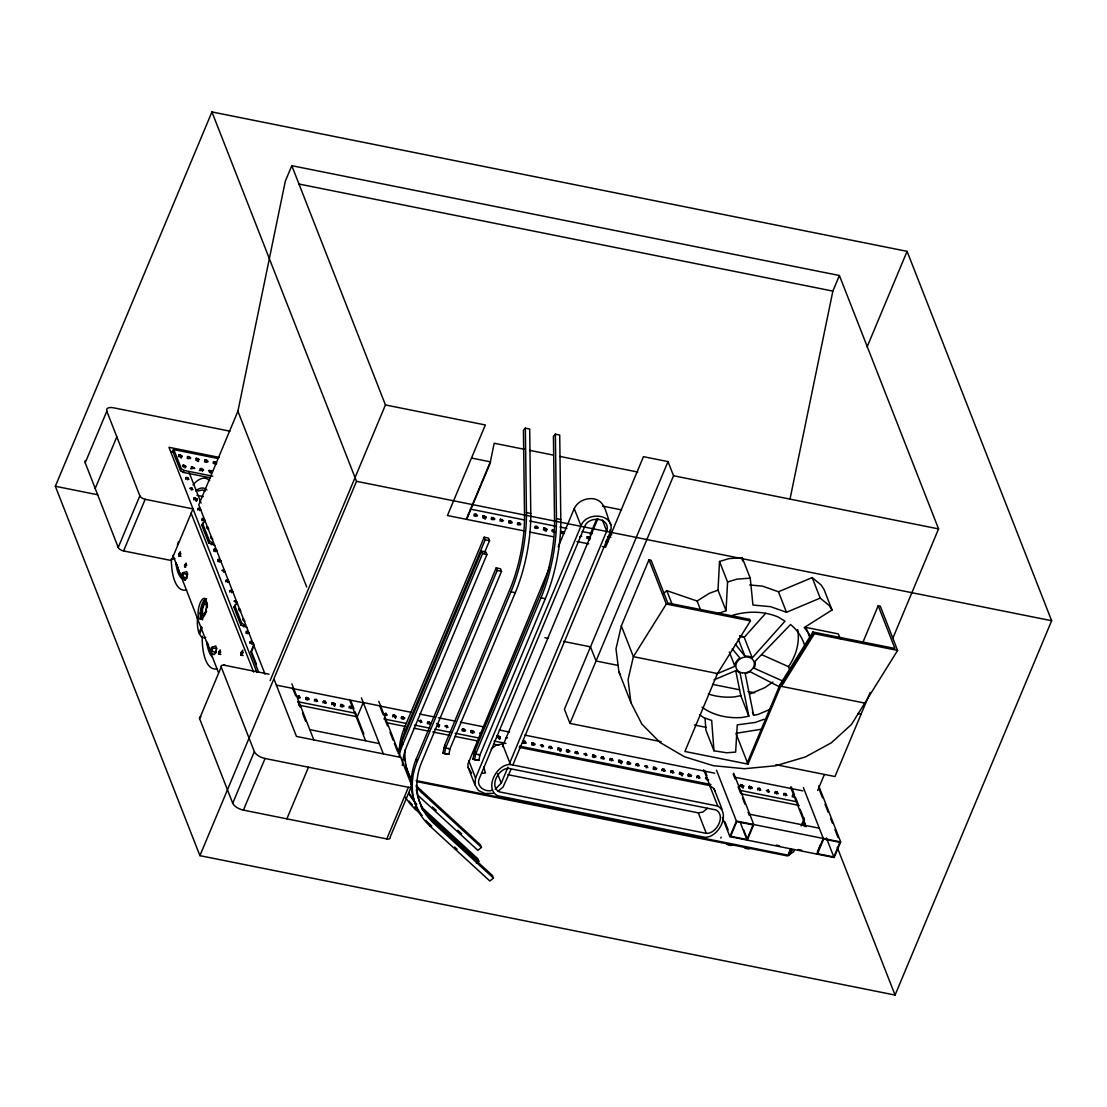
<?xml version="1.0" encoding="UTF-8"?>
<svg xmlns="http://www.w3.org/2000/svg" width="1107" height="1107" viewBox="0 0 1107 1107"><rect width="100%" height="100%" fill="white"/><g stroke="black" fill="none" stroke-linecap="round" stroke-linejoin="round"><path stroke-width="1.5" d="M201.183 618.149L201.861 610.331M717.322 613.859L726.054 610.677L718.014 590.156L719.522 561.47L728.89 558.634L742.202 557.624L750.242 578.145L752.954 605.045L770.583 606.678L786.482 612.282L820.218 598.112L829.143 605.487L832.049 609.971L804.249 627.558L808.926 633.633L810.047 636.802M726.054 610.677L727.562 581.991L719.522 561.47M187.457 479.788L187.678 477.56L185.755 478.072L188.91 479.442L187.678 477.56M191.469 490.055L191.691 487.813L189.767 488.339L192.922 489.709L191.691 487.813M195.704 498.081L195.496 500.309L196.479 501.416L197.157 499.105L194.209 497.818L193.78 498.593L195.261 499.797L196.935 499.963L197.157 499.105M199.509 510.576L199.73 508.334L197.793 508.86L200.948 510.23L199.73 508.334M203.743 518.602L204.961 520.484L203.287 520.318L201.82 519.114L202.235 518.339L203.743 518.602L203.522 520.83L201.709 520.304M215.782 549.376L215.574 551.618L213.762 551.092L214.288 549.127L217.235 550.414L217.014 551.272L215.339 551.092L213.859 549.902L214.288 549.127M223.6 572.139L223.822 569.897L221.898 570.423L225.039 571.793L223.822 569.897M227.613 582.393L227.834 580.165L225.911 580.677L229.066 582.047L227.834 580.165M231.626 592.66L231.847 590.418L229.924 590.944L233.079 592.314L231.847 590.418M235.653 602.914L235.86 600.686L233.937 601.198L237.092 602.568L235.86 600.686M247.913 631.46L249.144 633.356L247.47 633.19L245.989 631.986L246.418 631.211L247.913 631.46L247.691 633.702L245.879 633.176M251.718 643.956L251.926 641.728L250.431 641.465L250.002 642.24L251.483 643.444L253.157 643.61L253.378 642.752M298.807 698.171L299.028 695.943L297.105 696.455L300.26 697.825L299.028 695.943M307.718 697.687L307.497 699.915L305.684 699.389L306.224 697.424L309.171 698.711L308.95 699.569L307.276 699.403L305.795 698.199L306.224 697.424M316.187 701.658L316.408 699.416L314.485 699.942L317.64 701.312L316.408 699.416M324.877 703.402L325.098 701.16L323.175 701.686L326.33 703.056L325.098 701.16M333.788 702.903L333.567 705.145L334.563 706.252L335.241 703.941L332.294 702.654L331.865 703.429L333.345 704.633L335.02 704.799L335.241 703.941M342.478 704.647L342.257 706.889L340.444 706.363L340.97 704.398L343.931 705.685L343.71 706.543L342.035 706.363L340.555 705.173L340.97 704.398M350.947 708.632L351.168 706.391L349.245 706.916L352.386 708.286L351.168 706.391M385.706 715.592L385.928 713.365L384.004 713.877L387.146 715.247L385.928 713.365M394.396 717.336L394.618 715.108L392.681 715.62L395.836 716.99L394.618 715.108M403.308 716.852L403.086 719.08L401.274 718.554L401.799 716.589L404.747 717.876L404.525 718.734L402.851 718.568L401.371 717.364L401.799 716.589M420.466 722.567L420.688 720.339L418.75 720.851L421.905 722.221L420.688 720.339M429.156 724.31L429.378 722.082L427.44 722.594L430.595 723.964L429.378 722.082M438.054 723.812L437.846 726.054L438.829 727.161L439.507 724.85L436.559 723.563M446.536 727.797L446.744 725.555L444.82 726.081L447.975 727.451L446.744 725.555M464.124 729.043L463.916 731.284L462.089 730.758L462.629 728.793L465.577 730.08L465.355 730.938L463.681 730.758L462.2 729.568L462.629 728.793M472.814 730.786L472.606 733.028L470.779 732.488L471.319 730.537L474.266 731.824L474.045 732.682L472.371 732.502L470.89 731.312L471.319 730.537M498.883 736.017L498.662 738.244L499.658 739.351L500.336 737.041L497.389 735.754L496.96 736.529L498.441 737.732L500.115 737.899L500.336 737.041M524.953 741.247L526.171 743.129L524.51 742.963L523.03 741.759L523.445 740.984L524.953 741.247L524.732 743.475L522.919 742.949M533.643 742.991L533.422 745.219L531.609 744.693L532.135 742.728L535.096 744.015L534.861 744.873L533.2 744.707L531.72 743.503L532.135 742.728M542.112 746.962L542.333 744.734L540.41 745.246L543.551 746.616L542.333 744.734M550.802 748.706L551.023 746.478L549.1 746.99L552.241 748.36L551.023 746.478M559.713 748.207L559.492 750.449L560.488 751.556L561.166 749.245L558.205 747.958L557.79 748.733L559.256 749.937L560.931 750.103L561.166 749.245M568.403 749.951L568.182 752.193L566.369 751.667L566.895 749.702L569.842 750.989L569.621 751.847L567.946 751.681L566.48 750.477L566.895 749.702M576.872 753.936L577.093 751.695L575.156 752.22L578.311 753.59L577.093 751.695M585.561 755.68L585.783 753.438L583.846 753.964L587.001 755.334L585.783 753.438M594.473 755.182L594.251 757.423L592.439 756.884L592.965 754.932L595.912 756.219L595.691 757.077L594.016 756.897L592.536 755.707L592.965 754.932M602.941 759.167L603.163 756.925L601.226 757.437L604.38 758.821L603.163 756.925M611.631 760.91L611.853 758.669L609.915 759.181L613.07 760.551L611.853 758.669M620.529 760.412L620.321 762.64L621.304 763.747L621.982 761.436L619.034 760.149L618.605 760.924L620.086 762.128L621.76 762.294L621.982 761.436M629.219 762.156L629.011 764.384L627.199 763.858L627.724 761.893L630.672 763.18L630.45 764.038L628.776 763.872L627.295 762.668L627.724 761.893M637.701 766.127L637.909 763.899L635.985 764.411L639.14 765.781L637.909 763.899M646.391 767.871L646.599 765.643L644.675 766.155L647.83 767.525L646.599 765.643M655.289 767.386L655.067 769.614L653.255 769.088L653.794 767.123L656.742 768.41L656.52 769.268L654.846 769.102L653.365 767.898L653.794 767.123M663.757 771.358L663.979 769.13L662.055 769.642L665.21 771.012L663.979 769.13M672.447 773.101L672.669 770.859L670.745 771.385L673.9 772.755L672.669 770.859M681.358 772.603L681.137 774.845L682.133 775.952L682.811 773.641L679.864 772.354L679.435 773.129L680.916 774.333L682.59 774.499L682.811 773.641M690.048 774.347L689.827 776.588L688.014 776.062L688.554 774.097L691.501 775.384L691.28 776.242L689.606 776.076L688.125 774.872L688.554 774.097M698.517 778.332L698.738 776.09L696.815 776.616L699.97 777.986L698.738 776.09M707.207 780.075L707.428 777.834L705.92 777.584L705.505 778.359L706.986 779.549L708.646 779.729M742.188 784.808L741.967 787.035L742.963 788.142L743.641 785.832L740.68 784.545L740.265 785.32L741.732 786.524L743.406 786.69L743.641 785.832M750.878 786.551L750.657 788.779L748.844 788.253L749.37 786.288L752.317 787.575L752.096 788.433L750.421 788.267L748.955 787.063L749.37 786.288M759.347 790.523L759.568 788.295L757.631 788.807L760.786 790.177L759.568 788.295M768.037 792.266L768.258 790.038L766.321 790.55L769.476 791.92L768.258 790.038M776.727 794.01L776.948 791.782L775.011 792.294L778.166 793.664L776.948 791.782M785.417 795.753L785.638 793.525L783.701 794.037L786.856 795.407L785.638 793.525M183.402 467.029L183.61 464.954L186.128 466.739L182.946 466.268L182.517 465.355L183.61 464.954M192.3 466.697L191.207 467.099L191.636 468.012L194.804 468.482L192.3 466.697L192.092 468.773L190.57 468.801M200.99 468.441L199.897 468.842L200.325 469.755L203.494 470.226L200.99 468.441L200.782 470.517L199.26 470.544M209.68 470.184L209.472 472.26L211.091 473.201L211.479 470.876L208.586 470.586L210.787 472.288L212.184 471.969L211.479 470.876M207.438 528.745L207.646 526.683L206.552 527.07L206.981 527.984L208.739 528.772M239.555 610.829L239.762 608.767L238.669 609.154L239.098 610.082L240.869 610.856M185.021 467.97L185.409 465.646M202.401 471.457L202.789 469.133M178.49 456.637L178.85 454.756L180.524 454.935L182.005 456.126L181.188 458.077L180.04 456.983L180.524 454.935M196.23 458.243L197.461 460.138L199.385 459.613L196.23 458.243L195.87 460.125L198.568 461.564M204.92 459.986L204.56 461.868L206.11 462.214L206.594 460.152L204.92 459.986L204.698 460.844L207.646 462.131L208.074 461.356L206.594 460.152M213.25 463.612L213.609 461.73L216.764 463.1M482.984 515.751L482.624 517.619L485.309 519.072L486.125 517.121L482.984 515.751L484.202 517.633L486.125 517.121M491.674 517.495L491.314 519.363L492.85 519.723L493.348 517.661L491.674 517.495L491.439 518.353L494.4 519.64L494.815 518.865L493.348 517.661M500.004 521.106L500.364 519.238L503.505 520.608L501.582 521.12L500.364 519.238M509.054 520.968L508.694 522.85L510.23 523.21L510.714 521.148L509.054 520.968L508.819 521.84L511.78 523.113L512.195 522.352L510.714 521.148M543.8 527.942L543.44 529.824L546.138 531.263L546.955 529.312L543.8 527.942L545.031 529.838L546.955 529.312M552.49 529.686L552.13 531.568L553.68 531.913L554.164 529.852L552.49 529.686L552.268 530.544L555.216 531.83M560.82 533.311L561.18 531.429L564.335 532.799M586.89 538.528L587.25 536.66L588.924 536.826L590.405 538.03L589.588 539.981L588.426 538.888L588.924 536.826M186.723 578.283L187.567 573.938L186.64 571.558L182.101 573.315L181.396 576.11L181.839 578.034L184.938 580.234L186.723 578.283L183.139 576.733L181.839 578.034M215.837 652.673L216.681 648.328L215.754 645.948L211.216 647.706L210.51 650.501L210.953 652.424L214.052 654.624L215.837 652.673L212.253 651.124L210.953 652.424M442.869 753.217L444.627 745.412L509.953 589.256A75.968 27.288 -78.7 0 0 524.524 514.7L523.431 430.249L525.341 428.16L529.686 429.032L530.779 513.468A80.714 29.003 -78.7 0 1 515.295 592.688L449.982 748.844L448.902 754.365L442.869 753.217L448.902 754.365M444.557 753.493L445.637 747.972L510.95 591.816A80.714 29.003 -78.7 0 0 526.434 512.596L525.341 428.16M472.883 759.236L474.64 751.432L539.967 595.275A75.968 27.288 -78.7 0 0 554.538 520.719L553.445 436.269L555.368 434.179L559.713 435.051L560.806 519.487A80.714 29.003 -78.7 0 1 545.322 598.707L479.995 754.863L478.916 760.384L472.883 759.236L478.916 760.384M474.571 759.513L475.65 754.005L540.977 597.835A80.714 29.003 -78.7 0 0 556.461 518.63L555.368 434.179M265.043 674.191L198.762 504.806L237.908 411.223L285.288 181.285L291.805 165.69L839.397 275.505L938.57 528.897L892.754 638.435M466.476 518.948L490.359 461.84L494.192 443.243L524.607 449.345M790.024 499.049L832.865 291.099L839.397 275.505M186.516 577.148L186.626 573.744M183.139 576.733L183.264 572.457M212.253 651.124L212.378 646.848M780.712 686.215L747.986 764.121L684.901 751.473L717.502 673.54L750.421 620.902L749.813 619.367L667.784 602.983L651.096 560.211L648.993 559.782L621.331 625.898L615.99 648.882L618.896 671.894L630.935 702.682L641.88 724.13L660.132 742.562L684.444 756.731L713.157 765.657L744.305 768.728L775.786 765.753L805.439 756.925L831.26 742.852L851.463 724.476L897.611 650.418L880.3 606.179L878.197 605.75L863.059 641.949M189.214 456.665L190.695 457.869L190.266 458.644L187.318 457.357L187.54 456.499L189.214 456.665L188.73 458.727L187.18 458.381M197.42 460.47L197.904 458.409M214.786 463.958L215.284 461.896M475.968 514.174L477.435 515.378L477.02 516.153L474.073 514.866L474.294 514.008L475.968 514.174L475.47 516.236L473.934 515.876M484.16 517.979L484.658 515.917M501.54 521.466L502.025 519.404M519.404 522.891L520.885 524.081L520.47 524.856L517.509 523.569L517.73 522.712L519.404 522.891L518.92 524.939L517.384 524.593M536.784 526.379L538.265 527.569L537.836 528.343L534.889 527.057L535.11 526.199L536.784 526.379L536.3 528.426L534.75 528.081M544.99 530.17L545.474 528.108M562.37 533.657L562.854 531.595M202.277 607.992L204.823 599.51M549.529 567.614L467.901 764.038L468.095 767.372L474.889 784.711L478.335 790.398L484.977 793.567L493.03 793.345M512.942 764.757L610.386 531.817C616.239 513.759 586.087 510.701 581.009 525.922L475.553 778.013L474.889 784.711M509.275 764.024L606.719 531.083C611.106 517.536 588.495 515.239 584.676 526.655L479.234 778.747C475.858 786.524 485.42 792.681 492.324 790.246M178.85 454.756L180.081 456.651L182.005 456.126M213.609 461.73L213.388 462.588L216.335 463.875M221.248 560.668L221.026 561.526L219.352 561.36L217.871 560.156L218.3 559.381L219.809 559.644L219.587 561.872L217.775 561.346L218.3 559.381M439.507 724.85L439.285 725.708L437.611 725.542M561.18 531.429L560.958 532.287L563.906 533.574M587.25 536.66L588.481 538.542L590.405 538.03M185.644 479.262L186.17 477.297M193.683 499.783L194.209 497.818M197.696 510.05L198.222 508.085M225.8 581.867L226.34 579.902M229.813 592.134L230.353 590.169M249.891 643.43L250.431 641.465M314.374 701.132L314.914 699.167M323.064 702.876L323.604 700.911M331.754 704.619L332.294 702.654M349.134 708.093L349.66 706.141M392.584 716.81L393.11 714.845M427.344 723.784L427.869 721.819M496.849 737.719L497.389 735.754M548.989 748.18L549.515 746.215M557.679 749.923L558.205 747.958M575.059 753.41L575.585 751.445M601.129 758.627L601.654 756.676M609.819 760.371L610.344 758.406M618.509 762.114L619.034 760.149M635.888 765.601L636.414 763.636M661.944 770.832L662.484 768.867M670.634 772.575L671.174 770.61M679.324 774.319L679.864 772.354M696.704 777.806L697.244 775.841M740.154 786.51L740.68 784.545M757.534 789.997L758.06 788.032M774.914 793.484L775.44 791.519M783.604 795.227L784.13 793.262M792.294 796.971L792.82 795.006L794.328 795.255M395.393 718.443L396.057 716.132M790.177 853.995L792.155 849.623L790.177 853.995L793.664 851.837L794.508 849.553M177.438 544.865L178.504 541.71M215.353 652.272L216.1 650.058M178.767 553.832L180.386 551.784L179.86 555.894L178.85 555.894L178.767 553.832L181.064 553.874M184.578 565.11L186.197 563.062L185.658 567.171L184.661 567.171L184.578 565.11L186.875 565.137M218.577 651.981L220.196 649.934L219.656 654.043L218.66 654.043L218.577 651.981L220.874 652.009M240.869 652.632L242.834 650.141L242.184 655.136L240.98 655.136L240.869 652.632L243.194 652.577M199.011 632.9L201.571 626.562M199.564 633.951L202.111 627.655M55.35 486.277L211.935 111.932L907.09 251.344L1051.65 620.723L895.065 995.068L199.91 855.656L55.35 486.277L97.734 494.774M106.826 411.181L139.842 495.867A4.746 2.159 22.7 0 0 145.183 499.299L192.978 508.902L171.377 560.529L123.583 550.926A4.746 2.159 22.7 0 1 118.228 547.481L85.211 462.809L106.826 411.181A9.493 4.331 22.7 0 1 113.509 407.791L229.91 431.177M95.23 488.45L116.83 436.822M118.228 547.481L139.842 495.867M123.583 550.926L145.183 499.299M210.275 477.809L183.222 472.385L180.538 470.669L181.354 468.718L173.799 449.636L172.512 450.286M183.222 472.385L184.039 470.433L212.779 476.204M214.772 545.35L208.711 542.956L201.682 524.995L204.172 522.2M208.711 542.956L209.527 541.005L202.498 523.044M211.382 544.672L212.198 542.721L209.527 541.005M246.903 627.434L240.842 625.04L233.812 607.079L236.289 604.284M240.842 625.04L241.644 623.089L234.629 605.142M243.512 626.756L244.329 624.805L241.644 623.089M254.029 644.177L250.763 651.981L258.761 672.419M253.96 645.755L251.51 651.594L256.478 664.297M270.136 680.584L385.444 404.941L291.805 165.69M199.91 855.656L356.509 481.324L211.935 111.932M356.731 718.139L363.248 702.544L380.628 706.031M466.753 519.155L490.539 462.283M399.253 752.303A80.714 65.742 -21.4 0 1 404.276 728.212L484.188 537.199L488.533 538.071L489.529 540.645L484.202 553.375M400.623 748.443A80.714 65.742 -21.4 0 1 405.287 730.786L485.184 539.773L484.188 537.199M398.091 753.355A80.714 65.742 -21.4 0 1 401.661 742.147L481.559 551.134L485.904 552.006L486.914 554.565L407.016 745.578A75.968 61.881 -21.4 0 0 402.353 765.518M399.087 755.915A80.714 65.742 -21.4 0 1 402.671 744.707L482.569 553.708L481.559 551.134M421.725 815.389A80.714 65.742 -21.4 0 1 416.274 758.904L496.185 567.891L500.53 568.763L501.526 571.323L421.629 762.336A75.968 61.881 -21.4 0 0 433.778 823.345L493.445 878.086L489.861 881.02L430.194 826.279L429.198 823.719A80.714 65.742 -21.4 0 1 425.794 820.315M430.194 826.279A80.714 65.742 -21.4 0 1 417.284 761.464L497.181 570.451L496.185 567.891M558.205 546.872L574.229 508.583C577.605 501.208 586.406 497.5 594.182 498.925C606.332 501.194 606.11 516.485 611.05 525.119M590.114 534.778L596.659 519.141M502.481 746.672L597.918 518.519M495.244 789.208L501.263 783.175L507.933 767.22M510.936 769.545L503.062 787.063L498.039 791.242M606.304 540.313L607.785 541.517L606.968 543.468L605.806 542.375M602.194 546.567L605.571 547.245L643.458 456.679L668.005 461.605L564.418 709.241L569.953 723.397L661.114 741.676M569.953 723.397L673.54 475.761L668.005 461.605M867.099 346.92L907.09 251.344M747.377 762.585L779.978 684.652L812.898 632.014L894.913 648.467L878.197 605.75M720.782 838.054L721.169 837.141M818.751 785.942L840.683 841.957L834.152 857.551L729.887 836.643L736.404 821.048L716.506 770.195M746.921 839.535L753.037 824.909L736.75 821.643L730.634 836.269L746.921 839.535L740.085 822.044M747.267 840.13L753.784 824.535L733.706 773.226M788.405 853.815L790.398 849.055M416.55 781.556L787.561 855.96L788.848 855.31L791.436 849.124M801.136 825.947L804.36 818.211M802.603 824.673L803.903 821.546M817.699 790.467L824.217 774.858M804.139 826.445L805.426 823.359M870.171 692.415L834.982 776.547L775.896 764.702M817.464 851.795L820.522 844.489M816.772 854.064L823.304 838.469L803.419 787.658M833.82 856.956L839.936 842.33L823.636 839.064L817.519 853.691L833.82 856.956L826.362 837.902M378.802 701.354L411.735 785.596L390.107 837.224A4.746 2.159 22.7 0 1 386.772 838.926L243.415 810.116A9.493 4.331 22.7 0 1 232.719 803.239L199.592 718.595L221.206 666.967A4.746 2.159 22.7 0 1 224.555 665.265L269.043 674.191M232.719 803.239L254.347 751.611L221.206 666.967M243.415 810.116L265.043 758.489L408.386 787.285A4.746 2.159 22.7 0 0 411.735 785.596M286.865 818.834L308.479 767.206M386.772 838.926L408.386 787.285M468.33 514.409L468.759 513.634M581.715 536.286L579.791 536.798M607.785 541.517L605.861 542.029M505.65 738.272L507.573 737.76M792.82 795.006L792.391 795.781L793.871 796.985L795.546 797.151M648.993 559.782L666.303 604.035L633.384 656.672L628.043 679.67L630.935 702.682M864.692 703.056L780.587 686.188L813.507 633.55L812.898 632.014M781.487 686.368L814.406 633.744M732.267 615.423A62.67 51.047 -21.4 0 1 778.387 617.125L785.015 621.152L752.248 657.89L744.222 637.355L765.684 613.292M491.204 749.024L496.379 745.039L502.44 743.987L510.479 764.508L717.737 806.076C731.146 813.742 718.305 837.957 704.689 837.266L497.417 795.712C484.022 788.032 496.863 763.83 510.479 764.508M707.47 808.345L702.834 812.068L698.296 812.856L507.878 774.665M663.051 593.989L666.788 590.668L697.106 601.032L700.814 610.51M416.177 785.32A75.968 61.881 -21.4 0 0 420.785 790.094L480.438 844.835L481.448 847.395L477.864 850.342L418.197 795.587M476.439 863.294L478.833 861.329L477.823 858.755L420.702 806.353M772.866 682.009L764.965 687.599L749.909 693.964M697.106 601.032L709.283 593.338L718.014 590.156M201.682 524.995L203.356 524.151M233.812 607.079L235.473 606.235M716.271 674.135L734.896 666.262A10.447 8.51 -21.4 0 1 739.919 658.07L732.239 648.854M714.015 679.864L736.307 670.427L740.085 673.139L748.83 716.201L741.994 717.488A62.67 51.047 -21.4 0 1 702.101 707.29M769.988 709.393L757.935 714.485L753.659 715.288L752.428 712.133M749.73 584.966L762.557 586.157L778.456 591.761L812.178 577.591L821.117 584.953L824.023 589.45L832.049 609.971M764.148 719.232L755.417 722.414L737.248 724.864L735.643 752.096L726.662 752.774L713.973 750.795L705.948 730.274L705.048 718.471M211.658 536.937L210.565 537.338L210.994 538.251L212.752 539.04M243.789 619.021L242.682 619.422L243.125 620.335L244.882 621.124M727.562 581.991L736.93 579.155L750.242 578.145M223.642 664.933L224.569 664.657M198.056 491.024L202.526 489.889L205.141 491.148M748.83 716.201L740.804 695.68L733.969 696.967A62.67 51.047 -21.4 0 1 708.383 694.006M761.408 729.236L735.934 733.332L747.986 764.121M482.486 773.323L485.544 772.907M706.321 833.377C716.533 833.889 726.164 815.734 716.104 809.978L508.846 768.41C498.634 767.898 489.003 786.053 499.049 791.809L706.321 833.377L698.296 812.856M183.804 573.883L187.567 573.938M212.918 648.273L216.681 648.328M443.949 747.709L449.982 748.844L448.293 748.581M473.962 753.729L479.995 754.863L478.307 754.6M481.503 732.53L479.58 733.055L481.061 734.245M170.921 451.573L173.813 452.113M298.848 184.011L832.865 291.099M385.444 404.941L485.323 424.963L447.436 515.53L524.815 531.056M673.54 475.761L938.57 528.897M529.672 450.355L553.334 455.102M560.087 456.458L637.812 472.052M471.72 458.104L490.359 461.84M621.525 509.884L604.588 506.494A4.746 2.159 22.7 0 0 602.54 506.397M526.434 512.596L530.779 513.468M556.461 518.63L560.806 519.487M356.509 481.324L1051.65 620.723M219.435 457.44L168.97 447.297L256.782 672.101M173.799 449.636L217.844 458.464M470.281 509.082L524.483 519.958M529.575 520.968L554.981 526.074M560.059 527.084L566.839 528.454M582.088 531.512L592.259 533.546M607.508 536.604L610.884 537.282M529.866 532.066L553.417 536.784M576.968 541.517L588.744 543.869M485.184 539.773L489.529 540.645M196.949 495.313L203.273 496.586M482.569 553.708L486.914 554.565M666.303 604.035L750.421 620.902M813.507 633.55L897.611 650.418M497.181 570.451L501.526 571.323M510.95 591.816L515.295 592.688M540.977 597.835L545.322 598.707M178.85 555.894L181.022 556.337M544.893 637.701L548.269 638.379M563.477 641.423L590.515 646.848L596.05 661.004L617.997 665.404M717.502 673.54L633.384 656.672L621.331 625.898M712.534 684.361L739.545 689.786M747.972 691.474L754.725 692.83M857.704 713.475L861.08 714.153M694.435 725.016L706.058 727.341M240.98 655.136L243.153 655.565M218.66 654.043L220.833 654.472M276.363 685.122L293.742 688.596M292.539 688.526L362.044 702.475M380.697 706.211L411.209 712.327M419.691 714.029L434.94 717.087M438.33 717.765L455.281 721.169M460.374 722.193L482.417 726.607M499.368 730.011L509.538 732.045M524.801 735.103L714.665 773.184M735.02 777.266L802.824 790.868M297.562 701.644L355.167 713.185M383.963 718.969L405.992 723.383M414.461 725.085L429.71 728.143M434.788 729.153L451.739 732.557M455.129 733.235L478.847 737.995M494.082 741.053L505.941 743.42M519.501 746.146L710.943 784.531M739.739 790.315L795.642 801.523M519.294 747.363L709.712 785.555L714.015 788.682L722.055 809.203M298.959 705.145L356.551 716.686M387.049 722.802L405.688 726.538M414.156 728.24L429.405 731.298M432.795 731.976L449.733 735.38M454.811 736.39L476.84 740.804M493.777 744.208L498.87 745.232M741.123 793.816L798.728 805.356M749.771 814.268L819.291 828.216M309.808 729.638L379.314 743.586M736.404 821.048L840.683 841.957M400.692 757.382L296.441 736.418L274.204 679.587M776.159 845.098L779.549 845.776M798.202 849.526L801.593 850.204M416.135 780.573L788.848 855.31M761.713 654.694L788.502 666.663L789.734 669.818M783.922 681.552L753.992 668.171A10.447 8.51 -21.4 0 0 754.932 661.446L790.564 624.5A62.67 51.047 -21.4 0 1 804.554 645.243M779.19 686.714L750.297 671.824L745.205 673.651L753.659 715.288M181.354 468.718L184.039 470.433M699.527 714.679L703.72 717.627L711.663 720.436L713.973 750.795M416.121 786.607A75.968 61.881 -21.4 0 0 421.781 792.654L481.448 847.395M432.436 807.003L436.241 810.504M457.814 830.305L461.619 833.792M421.712 808.913L478.833 861.329M416.357 789.637A75.968 61.881 -21.4 0 0 432.782 820.771L492.435 875.512L493.445 878.086M415.845 808.124L418.391 810.449M405.48 797.261A80.714 65.742 -21.4 0 0 415.582 809.521L421.933 815.347M429.198 823.719L431.73 826.043M454.576 847.007L457.122 849.346M471.554 773.06L468.095 767.372M735.38 644.329L744.997 656.257A10.447 8.51 -21.4 0 1 752.248 657.89M179.348 572.347L182.129 576.636M210.205 651.179L212.046 654.029M618.896 671.894L620.46 674.952M172.955 451.781L180.538 470.669M191.082 513.136L253.641 672.032M840.185 638.642L838.331 633.91L805.91 627.406L809.618 636.871M812.178 577.591L820.218 598.112M778.456 591.761L786.482 612.282M779.978 684.652L780.587 686.188M819.429 789.928L822.529 797.87M825.019 804.222L828.119 812.164M830.61 818.516L832.478 823.276M834.955 829.627L838.068 837.57M837.238 847.312L895.065 995.068M738.203 638.891L744.997 656.257M791.422 786.994L794.535 794.937M795.767 798.105L798.88 806.048M800.126 809.231L804.471 820.342M790.55 787.049L806.104 826.818M729.333 652.051L734.896 666.262M666.788 590.668L671.728 603.301M733.138 774.056L735.006 778.816M738.106 786.773L740.597 793.124M742.465 797.898L744.956 804.249M748.069 812.192L749.314 815.375M743.572 829.697L746.713 837.722M705.131 771.109L706.999 775.869M725.03 821.961L728.143 829.904M703.706 769.766L709.808 785.347M722.359 817.409L729.887 836.643M609.819 530.142L611.659 534.847M709.712 785.555L717.737 806.076M602.388 520.041L606.719 531.083M574.229 508.583L581.009 525.922M497.555 773.71L501.263 783.175M474.64 751.432L475.65 754.005M468.773 760.675L475.553 778.013M444.627 745.412L445.637 747.972M404.276 728.212L405.287 730.786M416.274 758.904L417.284 761.464M420.785 790.094L421.781 792.654M432.782 820.771L433.778 823.345M401.661 742.147L402.671 744.707M380.061 706.847L383.174 714.804M384.42 717.973L387.519 725.915M390.01 732.281L393.123 740.223M394.369 743.406L397.468 751.349M414.585 806.961L415.582 809.521M361.422 697.867L383.326 753.839M237.908 411.223L306.708 587.028M350.808 700.731L353.922 708.674M355.167 711.843L363.871 734.093M349.411 699.444L365.518 740.583M291.888 683.891L313.821 739.905M292.566 687.876L295.666 695.819M298.157 702.17L300.025 706.93M302.502 713.282L305.615 721.224M189.159 472.551L201.087 503.021M200.063 613.001L202.567 619.408M183.997 577.854L184.938 580.234M172.996 555.451L218.411 672.461M714.015 788.682L715.122 791.588M485.087 772.049L483.773 766.777M207.839 643.347L209.693 650.003M176.982 564.515L178.85 571.17M735.754 670.828L740.804 695.68M742.202 557.624L742.548 560.986M186.792 573.744L186.986 575.668M416.786 804.263A75.968 61.881 -21.4 0 1 408.926 793.774M412.274 804.734A80.714 65.742 -21.4 0 1 409.064 801.15M413.561 799.24A75.968 61.881 -21.4 0 1 408.732 792.598M411.541 779.854A75.968 61.881 -21.4 0 1 405.079 749.937M412.219 780.048A75.968 61.881 -21.4 0 1 405.231 763.719M404.595 760.564A75.968 61.881 -21.4 0 1 404.027 755.68M265.043 758.489A9.493 4.331 22.7 0 1 254.347 751.611M199.592 718.595A4.746 2.159 22.7 0 1 200.893 716.81M85.211 462.809A9.493 4.331 22.7 0 1 85.377 460.47M749.356 848.806A56.983 20.466 -78.7 0 1 744.153 847.575M734.827 844.489A56.983 20.466 -78.7 0 1 726.773 844.101M205.321 614.122A7.126 2.56 -78.7 0 1 201.64 612.572A7.126 2.56 -78.7 0 1 204.67 602.388A7.126 2.56 -78.7 0 1 207.3 607.48M206.594 611.106A7.126 2.56 -78.7 0 1 206.013 612.738M206.511 607.881A5.106 1.84 -78.7 0 1 203.218 613.79A5.106 1.84 -78.7 0 1 203.577 605.778A5.106 1.84 -78.7 0 1 206.566 606.65M205.764 637.383A28.491 10.24 -78.7 0 1 200.644 635.999L198.845 632.567A28.491 10.24 -78.7 0 1 197.516 617.263M217.484 668.78A56.983 20.466 -78.7 0 1 202.152 636.124M212.475 657.24A46.992 16.882 -78.7 0 1 206.677 641.562M174.92 558.565A28.491 10.24 -78.7 0 1 172.152 558.814M193.061 484.811A56.983 20.466 -78.7 0 1 209.652 480.618M186.64 589.948A56.983 20.466 -78.7 0 1 171.308 558.966M181.617 578.408A46.992 16.882 -78.7 0 1 175.819 562.73M195.745 490.968A46.992 16.882 -78.7 0 1 206.954 490M202.526 619.768A10.683 3.833 -78.7 0 1 200.782 608.684A10.683 3.833 -78.7 0 1 206.622 598.804M739.919 636.567A9.493 7.735 -21.4 0 1 742.119 637.189M797.677 629.592A62.67 51.047 -21.4 0 1 788.502 666.663M739.614 635.695A10.447 8.51 -21.4 0 1 744.222 637.355M202.512 618.232A10.683 3.833 -78.7 0 0 206.068 600.077A10.683 3.833 -78.7 0 0 198.61 608.241A10.683 3.833 -78.7 0 0 202.512 618.232M742.244 672.821A9.493 7.735 -21.4 0 0 754.171 662.207A9.493 7.735 -21.4 0 0 738.881 659.827A9.493 7.735 -21.4 0 0 742.244 672.821"/></g></svg>
